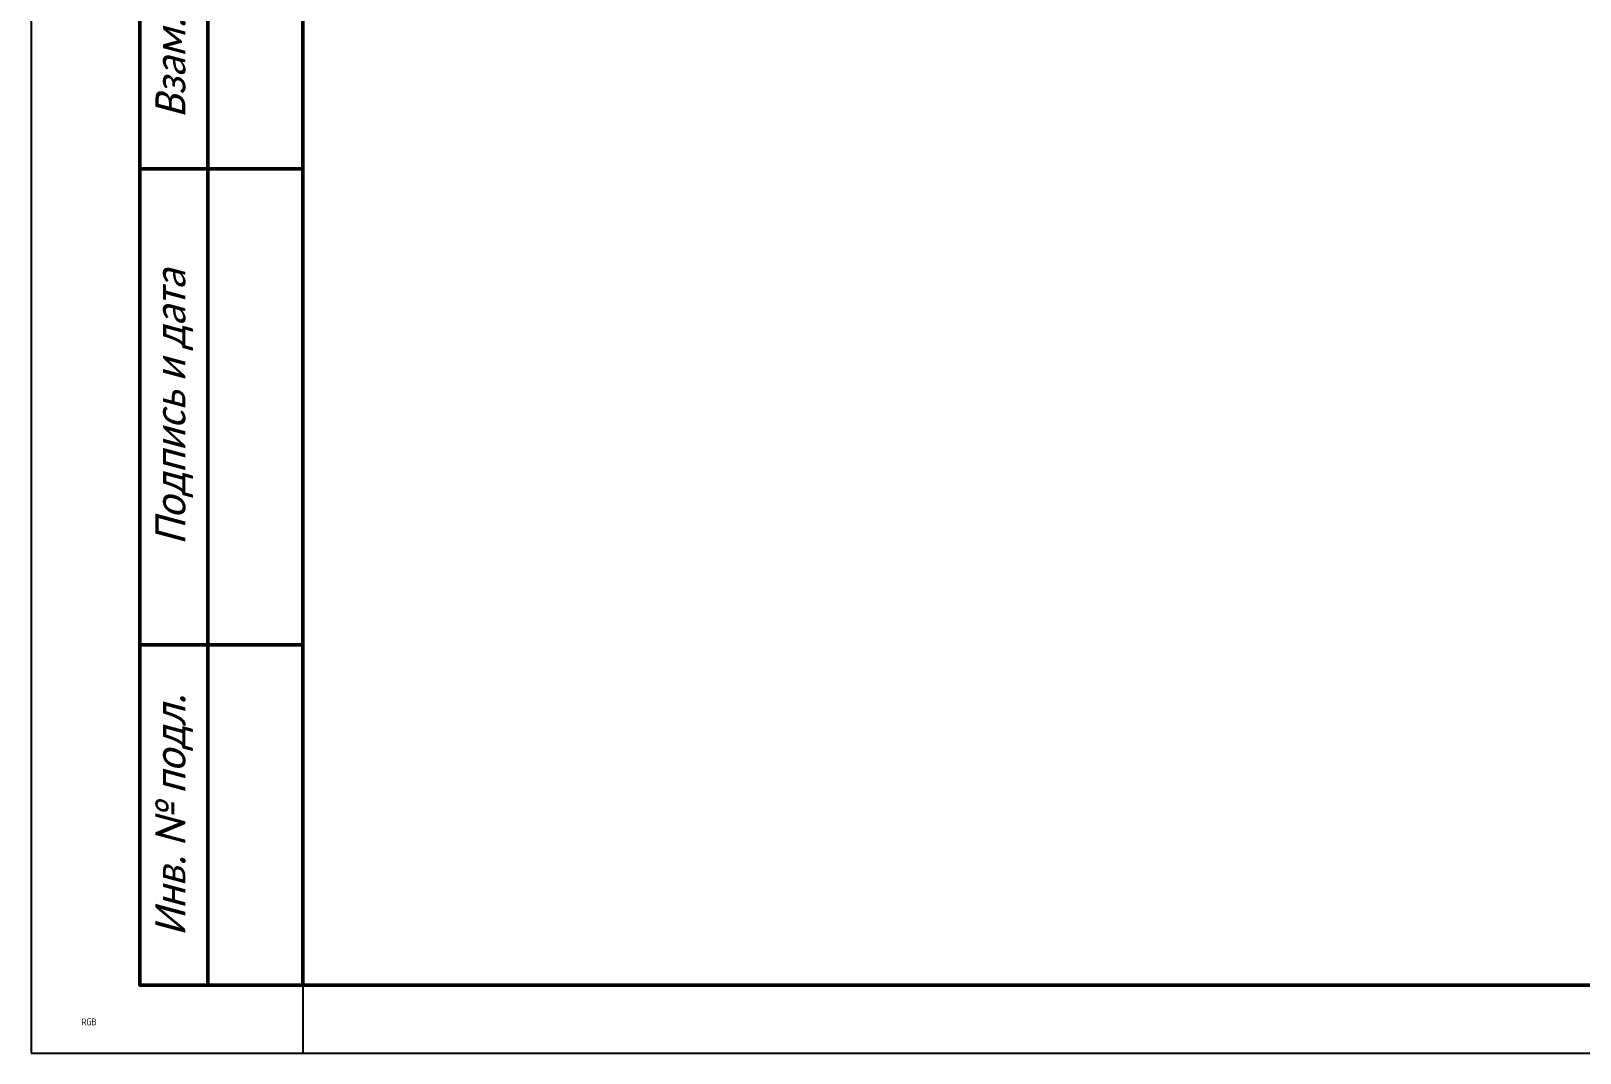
# Model space of a CAD drawing. Extents: x -64349 to 422618, y -64462 to -34762.
# Drawn here: x -64349 to -52958, y -64462 to -56948 of the extents above; entities that cross this region are included whole.
import ezdxf
from ezdxf.enums import TextEntityAlignment as Align

# ---------------------------------------------------------------- set-up
doc = ezdxf.new("R2010")
doc.units = 0
doc.layers.add('[[ЭМО', color=5, linetype='Continuous', lineweight=40)
doc.layers.add('PaperFormat', color=7, linetype='Continuous')
doc.layers.add('ShtampPaper', color=7, linetype='Continuous')
doc.styles.add('!!!VStyle', font='CS_Gost2304A.shx', dxfattribs={"height": 250})
doc.styles.add('shtampText', font='calibri.ttf', dxfattribs={"width": 0.9, "oblique": 15, "height": 2.2})

# ---------------------------------------------------------------- blocks, each defined once
blk = doc.blocks.new('a3_0_297_420_progSheetFormat')
at = {"layer": 'PaperFormat'}
blk.add_lwpolyline([(-400, 5), (-400, 0)], dxfattribs=at)
at = {"layer": 'ShtampPaper', "ltscale": 100}
blk.add_lwpolyline([(-420, 0), (0, 0), (0, 297), (-420, 297), (-420, 0)], dxfattribs=at)
at = {"layer": 'ShtampPaper', "lineweight": 50, "ltscale": 100}
blk.add_lwpolyline([(-400, 5), (-5, 5), (-5, 292), (-400, 292), (-400, 5)], dxfattribs=at)
blk = doc.blocks.new('invShtamp')
at = {"layer": 'ShtampPaper', "lineweight": 50}
for p, q in [((-7, 85), (-7, 0)), ((-12, 60), (0, 60)), ((-12, 25), (0, 25))]:
    blk.add_line(p, q, dxfattribs=at)
blk.add_lwpolyline([(0, 0), (-12, 0), (-12, 85), (0, 85)], dxfattribs=at)
at = {"layer": 'ShtampPaper', "style": 'shtampText', "oblique": 15, "width": 0.9}
for s, p in [('Взам. инв. №', (-9.75, 72.5)), ('Подпись и дата', (-9.75, 42.5)), ('Инв. № подл.', (-9.75, 12.5))]:
    blk.add_text(s, height=2.2, rotation=90, dxfattribs=at).set_placement(p, align=Align.MIDDLE_CENTER)

msp = doc.modelspace()

# ---------------------------------------------------------------- block references
at = {"layer": 'PaperFormat', "xscale": 100, "yscale": 100, "zscale": 100}
msp.add_blockref('invShtamp', (-62349, -63962), dxfattribs=at)
at = {"layer": 'ShtampPaper', "xscale": 100, "yscale": 100, "zscale": 100}
msp.add_blockref('a3_0_297_420_progSheetFormat', (-22349, -64462), dxfattribs=at)

# ---------------------------------------------------------------- texts
at = {"layer": '[[ЭМО', "color": 0, "style": '!!!VStyle'}
msp.add_text('RGB', height=50, dxfattribs=at).set_placement((-63978, -64258))

doc.saveas('drawing.dxf')
